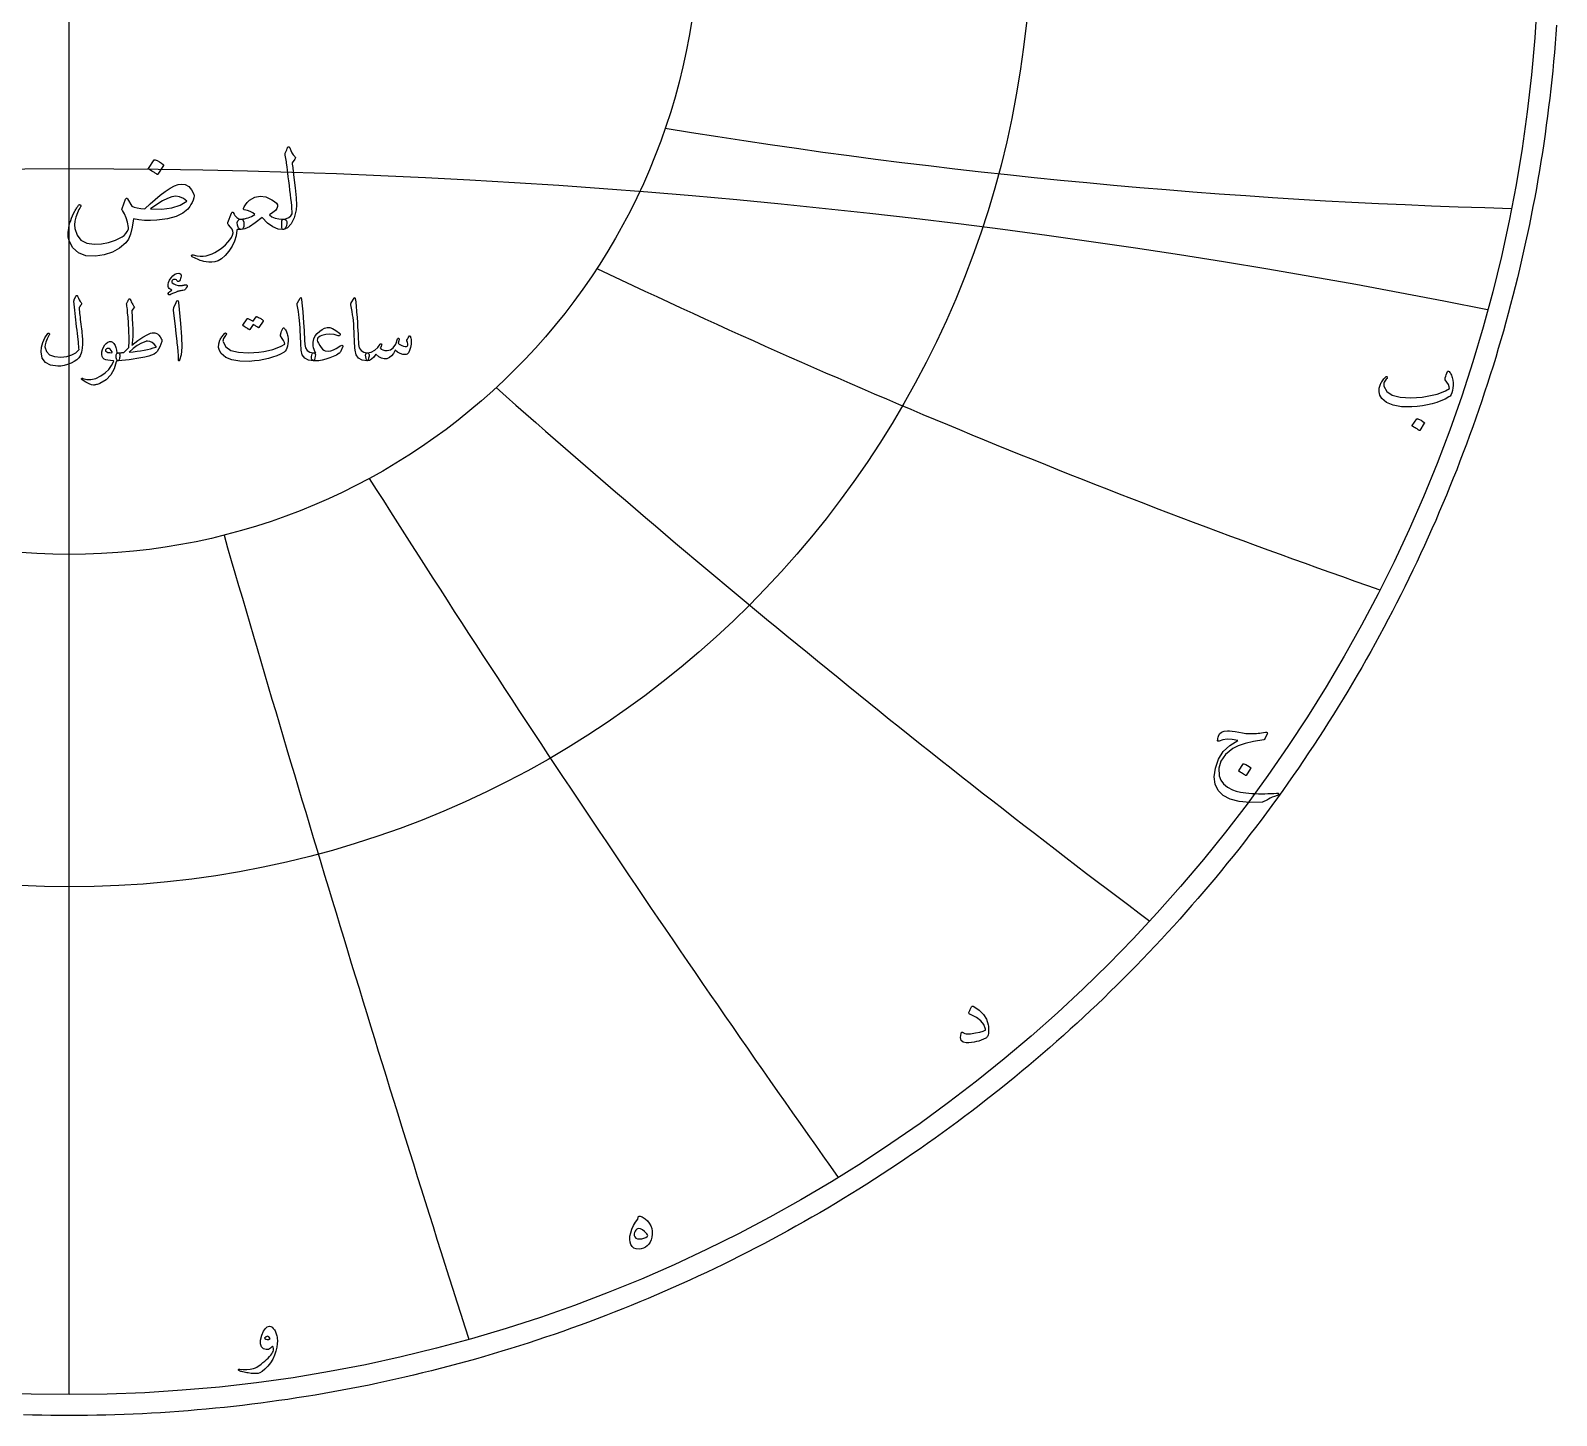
# Model space of a CAD drawing. Header units: millimetres. Extents: x -62 to 62, y -62 to 63.
# Drawn here: x -1.6 to 61.5, y -61.6 to -4.4 of the extents above; entities that cross this region are included whole.
import ezdxf

# ---------------------------------------------------------------- set-up
doc = ezdxf.new("R2010")
doc.units = ezdxf.units.MM
for name, color, linetype in [('CUT_OUTER', 1, 'Continuous'), ('ENGRAVE', 7, 'Continuous'), ('ENGRAVE_FINE', 8, 'Continuous'), ('TEXT', 5, 'Continuous')]:
    doc.layers.add(name, color=color, linetype=linetype)

msp = doc.modelspace()

# ---------------------------------------------------------------- linework, layer by layer
at = {"layer": 'CUT_OUTER'}
msp.add_lwpolyline([(61.4722, -4.1554), (61.4456, -4.5325), (61.4166, -4.9094), (61.3853, -5.2862), (61.3517, -5.6627), (61.3158, -6.0391), (61.2776, -6.4152), (61.2371, -6.7911), (61.1943, -7.1667), (61.1491, -7.542), (61.1017, -7.9171), (61.052, -8.2919), (61, -8.6663), (60.9456, -9.0404), (60.889, -9.4142), (60.8301, -9.7876), (60.7689, -10.1607), (60.7054, -10.5334), (60.6396, -10.9057), (60.5716, -11.2775), (60.5012, -11.649), (60.4286, -12.02), (60.3537, -12.3906), (60.2766, -12.7606), (60.1971, -13.1303), (60.1154, -13.4994), (60.0315, -13.868), (59.9453, -14.2361), (59.8568, -14.6036), (59.7661, -14.9706), (59.6731, -15.3371), (59.5778, -15.7029), (59.4804, -16.0682), (59.3807, -16.4328), (59.2787, -16.7969), (59.1745, -17.1603), (59.0681, -17.5231), (58.9595, -17.8852), (58.8486, -18.2466), (58.7356, -18.6073), (58.6203, -18.9674), (58.5028, -19.3267), (58.3831, -19.6853), (58.2612, -20.0432), (58.1372, -20.4003), (58.0109, -20.7566), (57.8824, -21.1122), (57.7518, -21.4669), (57.619, -21.8209), (57.484, -22.174), (57.3469, -22.5263), (57.2076, -22.8778), (57.0661, -23.2284), (56.9225, -23.5781), (56.7768, -23.9269), (56.6289, -24.2748), (56.4789, -24.6218), (56.3267, -24.9679), (56.1725, -25.3131), (56.0161, -25.6573), (55.8576, -26.0005), (55.697, -26.3427), (55.5344, -26.684), (55.3696, -27.0242), (55.2027, -27.3635), (55.0338, -27.7017), (54.8628, -28.0388), (54.6897, -28.3749), (54.5146, -28.71), (54.3374, -29.0439), (54.1581, -29.3768), (53.9769, -29.7085), (53.7936, -30.0392), (53.6082, -30.3687), (53.4209, -30.6971), (53.2315, -31.0243), (53.0402, -31.3503), (52.8468, -31.6752), (52.6515, -31.9988), (52.4541, -32.3213), (52.2548, -32.6425), (52.0535, -32.9625), (51.8503, -33.2813), (51.6451, -33.5988), (51.438, -33.9151), (51.2289, -34.2301), (51.0179, -34.5438), (50.805, -34.8562), (50.5902, -35.1672), (50.3734, -35.477), (50.1548, -35.7854), (49.9343, -36.0925), (49.7119, -36.3982), (49.4876, -36.7025), (49.2615, -37.0055), (49.0335, -37.307), (48.8037, -37.6072), (48.572, -37.906), (48.3385, -38.2033), (48.1032, -38.4992), (47.866, -38.7936), (47.6271, -39.0866), (47.3864, -39.3781), (47.1439, -39.6681), (46.8996, -39.9566), (46.6535, -40.2436), (46.4057, -40.5291), (46.1562, -40.8131), (45.9049, -41.0955), (45.6519, -41.3764), (45.3971, -41.6558), (45.1407, -41.9335), (44.8825, -42.2097), (44.6227, -42.4843), (44.3612, -42.7573), (44.098, -43.0287), (43.8331, -43.2985), (43.5666, -43.5666), (43.2985, -43.8331), (43.0287, -44.098), (42.7573, -44.3612), (42.4843, -44.6227), (42.2097, -44.8825), (41.9335, -45.1407), (41.6558, -45.3971), (41.3764, -45.6519), (41.0955, -45.9049), (40.8131, -46.1562), (40.5291, -46.4057), (40.2436, -46.6535), (39.9566, -46.8996), (39.6681, -47.1439), (39.3781, -47.3864), (39.0866, -47.6271), (38.7936, -47.866), (38.4992, -48.1032), (38.2033, -48.3385), (37.906, -48.572), (37.6072, -48.8037), (37.307, -49.0335), (37.0055, -49.2615), (36.7025, -49.4876), (36.3982, -49.7119), (36.0925, -49.9343), (35.7854, -50.1548), (35.477, -50.3734), (35.1672, -50.5902), (34.8562, -50.805), (34.5438, -51.0179), (34.2301, -51.2289), (33.9151, -51.438), (33.5988, -51.6451), (33.2813, -51.8503), (32.9625, -52.0535), (32.6425, -52.2548), (32.3213, -52.4541), (31.9988, -52.6515), (31.6752, -52.8468), (31.3503, -53.0402), (31.0243, -53.2315), (30.6971, -53.4209), (30.3687, -53.6082), (30.0392, -53.7936), (29.7085, -53.9769), (29.3768, -54.1581), (29.0439, -54.3374), (28.71, -54.5146), (28.3749, -54.6897), (28.0388, -54.8628), (27.7017, -55.0338), (27.3635, -55.2027), (27.0242, -55.3696), (26.684, -55.5344), (26.3427, -55.697), (26.0005, -55.8576), (25.6573, -56.0161), (25.3131, -56.1725), (24.9679, -56.3267), (24.6218, -56.4789), (24.2748, -56.6289), (23.9269, -56.7768), (23.5781, -56.9225), (23.2284, -57.0661), (22.8778, -57.2076), (22.5263, -57.3469), (22.174, -57.484), (21.8209, -57.619), (21.4669, -57.7518), (21.1122, -57.8824), (20.7566, -58.0109), (20.4003, -58.1372), (20.0432, -58.2612), (19.6853, -58.3831), (19.3267, -58.5028), (18.9674, -58.6203), (18.6073, -58.7356), (18.2466, -58.8486), (17.8852, -58.9595), (17.5231, -59.0681), (17.1603, -59.1745), (16.7969, -59.2787), (16.4328, -59.3807), (16.0682, -59.4804), (15.7029, -59.5778), (15.3371, -59.6731), (14.9706, -59.7661), (14.6036, -59.8568), (14.2361, -59.9453), (13.868, -60.0315), (13.4994, -60.1154), (13.1303, -60.1971), (12.7606, -60.2766), (12.3906, -60.3537), (12.02, -60.4286), (11.649, -60.5012), (11.2775, -60.5716), (10.9057, -60.6396), (10.5334, -60.7054), (10.1607, -60.7689), (9.7876, -60.8301), (9.4142, -60.889), (9.0404, -60.9456), (8.6663, -61), (8.2919, -61.052), (7.9171, -61.1017), (7.542, -61.1491), (7.1667, -61.1943), (6.7911, -61.2371), (6.4152, -61.2776), (6.0391, -61.3158), (5.6627, -61.3517), (5.2862, -61.3853), (4.9094, -61.4166), (4.5325, -61.4456), (4.1554, -61.4722), (3.7781, -61.4966), (3.4007, -61.5186), (3.0232, -61.5383), (2.6455, -61.5557), (2.2678, -61.5708), (1.89, -61.5835), (1.512, -61.5939), (1.1341, -61.6021), (0.7561, -61.6079), (0.378, -61.6113), (0, -61.6125), (-0.378, -61.6113), (-0.7561, -61.6079), (-1.1341, -61.6021), (-1.512, -61.5939), (-1.89, -61.5835)], dxfattribs=at)
at = {"layer": 'ENGRAVE'}
for points in [[(0, -60.75), (0, 60.75)], [(0, -60.75), (0, -26.0306)]]:
    msp.add_lwpolyline(points, dxfattribs=at)
for radius in [60.75, 39.7663, 26.0306]:
    msp.add_circle((0, 0), radius, dxfattribs=at)
for centre, radius, start, end in [((66.6163, 248.6155), 260.4396, 260.723113, 268.457754), ((160.8221, 278.552), 324.0931, 244.600132, 250.787845), ((303.1846, 303.1846), 430.6078, 228.462845, 233.10363), ((556.901, 321.527), 644.2823, 212.3146775, 215.4085341), ((1242.1716, 332.8389), 1286.6053, 196.1591818, 197.7061102)]:
    msp.add_arc(centre, radius, start, end, dxfattribs=at)
at = {"layer": 'ENGRAVE_FINE'}
msp.add_arc((0, -308.408), 298.3086, 78.665673, 101.334327, dxfattribs=at)
at = {"layer": 'TEXT'}
for points in [[(8.9316, -9.4432), (8.9639, -9.365), (8.989, -9.303), (9.007, -9.2572), (9.0178, -9.2276), (9.0262, -9.2087), (9.0369, -9.1953), (9.0501, -9.1872), (9.0657, -9.1845), (9.0833, -9.1875), (9.098, -9.1965), (9.1097, -9.2114), (9.1184, -9.2324), (9.1582, -9.3351), (9.2058, -9.4276), (9.2612, -9.5099), (9.3244, -9.5821), (9.342, -9.6051), (9.3471, -9.6312), (9.3396, -9.6602), (9.3196, -9.6923), (9.2142, -9.8408), (9.2214, -9.9072), (9.2286, -9.9725), (9.2357, -10.0366), (9.2429, -10.0994), (9.2501, -10.1611), (9.2573, -10.2216), (9.2645, -10.2809), (9.2717, -10.3389), (9.3378, -10.8767), (9.3783, -11.297), (9.3929, -11.6), (9.3818, -11.7856), (9.2914, -12.1224), (9.1735, -12.3712), (9.028, -12.532), (8.8549, -12.6048), (8.8501, -12.6048), (8.8453, -12.6048), (8.8405, -12.6048), (8.8357, -12.6048), (8.8073, -12.5778), (8.789, -12.5162), (8.781, -12.4197), (8.7831, -12.2886), (8.7875, -12.2401), (8.801, -12.2048), (8.8235, -12.1826), (8.8549, -12.1736), (8.9765, -12.1494), (9.0777, -12.1054), (9.1585, -12.0416), (9.219, -11.9581), (9.2149, -11.8578), (9.2076, -11.7437), (9.197, -11.6159), (9.183, -11.4743), (9.1661, -11.3195), (9.1465, -11.1521), (9.1242, -10.9722), (9.0992, -10.7797), (9.0762, -10.5904), (9.0549, -10.4204), (9.0354, -10.2695), (9.0178, -10.1378), (9.0025, -10.0252), (8.9902, -9.9318), (8.981, -9.8575), (8.9747, -9.8024), (8.9268, -9.5294), (8.9253, -9.5024), (8.9256, -9.4791), (8.9277, -9.4593), (8.9316, -9.4432)], [(3.5089, -9.7258), (3.5149, -9.7198), (3.5233, -9.7162), (3.5341, -9.715), (3.5472, -9.7162), (3.6403, -9.7539), (3.7281, -9.8), (3.8104, -9.8545), (3.8873, -9.9174), (3.8948, -9.927), (3.8981, -9.9366), (3.8972, -9.9461), (3.8921, -9.9557), (3.667, -10.3198), (3.6586, -10.3285), (3.6478, -10.3306), (3.6347, -10.3261), (3.6191, -10.315), (3.6056, -10.3054), (3.5844, -10.291), (3.5553, -10.2719), (3.5185, -10.2479), (3.4733, -10.2192), (3.4191, -10.1857), (3.3559, -10.1473), (3.2838, -10.1042), (3.2742, -10.097), (3.2694, -10.0899), (3.2694, -10.0827), (3.2742, -10.0755)], [(4.6298, -10.7222), (4.7969, -10.7467), (4.9388, -10.8252), (5.0556, -10.9575), (5.1472, -11.1437), (5.1574, -11.215), (5.1496, -11.2946), (5.1238, -11.3826), (5.0801, -11.479), (5.0298, -11.5719), (4.9843, -11.6491), (4.9436, -11.7108), (4.9077, -11.7569), (4.6981, -11.9293), (4.4143, -12.0635), (4.0562, -12.1593), (3.6239, -12.2168), (3.3637, -12.2293), (3.1149, -12.2239), (2.8775, -12.2006), (2.6514, -12.1593), (2.5982, -12.5105), (2.5293, -12.7928), (2.4449, -13.0063), (2.3449, -13.1509), (2.0826, -13.3739), (1.7844, -13.5401), (1.4503, -13.6494), (1.0802, -13.7018), (0.6907, -13.6835), (0.3796, -13.5712), (0.147, -13.3649), (-0.0072, -13.0646), (-0.0204, -13.0181), (-0.0311, -12.9694), (-0.0395, -12.9187), (-0.0455, -12.8658), (-0.0485, -12.8112), (-0.0479, -12.7551), (-0.0437, -12.6974), (-0.0359, -12.6383), (-0.0192, -12.5337), (0.0024, -12.4305), (0.0287, -12.3289), (0.0599, -12.2287), (0.0955, -12.1304), (0.1353, -12.0341), (0.1793, -11.94), (0.2275, -11.8479), (0.2489, -11.8105), (0.2701, -11.7748), (0.2909, -11.741), (0.3114, -11.709), (0.3313, -11.6787), (0.3503, -11.6503), (0.3684, -11.6237), (0.3856, -11.5988), (0.3979, -11.5847), (0.4108, -11.576), (0.4242, -11.5728), (0.4383, -11.5749), (0.4533, -11.5805), (0.4647, -11.588), (0.4724, -11.5973), (0.4766, -11.6084), (0.4778, -11.621), (0.4766, -11.6347), (0.473, -11.6497), (0.4671, -11.6659), (0.432, -11.7189), (0.3988, -11.7772), (0.3674, -11.841), (0.3377, -11.9102), (0.2754, -12.0871), (0.2371, -12.2539), (0.2228, -12.4105), (0.2323, -12.5569), (0.3218, -12.835), (0.485, -13.0371), (0.7218, -13.1631), (1.0323, -13.2131), (1.3323, -13.1991), (1.6239, -13.1425), (1.9071, -13.0434), (2.182, -12.9018), (2.2649, -12.8428), (2.3365, -12.7712), (2.3967, -12.6871), (2.4455, -12.5904), (2.4511, -12.5769), (2.4538, -12.5605), (2.4535, -12.541), (2.4503, -12.5185), (2.408, -12.3042), (2.3532, -12.1162), (2.2859, -11.9545), (2.2059, -11.8192), (2.1901, -11.7943), (2.1808, -11.7725), (2.1781, -11.7536), (2.182, -11.7377), (2.3305, -11.3449), (2.3517, -11.3153), (2.3724, -11.303), (2.3925, -11.3081), (2.4119, -11.3305), (2.5892, -11.6323), (2.6841, -11.6772), (2.8059, -11.7114), (2.9547, -11.7347), (3.1305, -11.7473), (3.3392, -11.544), (3.5484, -11.3557), (3.7583, -11.1823), (3.9688, -11.024), (4.17, -10.8919), (4.3472, -10.7976), (4.5005, -10.741), (4.6298, -10.7222)], [(4.8646, -11.4311), (4.7176, -11.3192), (4.564, -11.2515), (4.4038, -11.2282), (4.237, -11.2491), (4.0562, -11.3129), (3.849, -11.418), (3.6155, -11.5644), (3.3556, -11.7521), (3.829, -11.7536), (4.2382, -11.7006), (4.5834, -11.5931), (4.8646, -11.4311)], [(8.8549, -12.1736), (8.925, -12.1841), (8.9723, -12.2156), (8.9968, -12.268), (8.9986, -12.3413), (8.9753, -12.4548), (8.9435, -12.5365), (8.9034, -12.5865), (8.8549, -12.6048), (8.6343, -12.5847), (8.413, -12.4958), (8.1912, -12.338), (7.9687, -12.1114), (7.6882, -12.329), (7.4501, -12.4838), (7.2546, -12.5757), (7.1017, -12.6048), (7.0511, -12.5934), (7.0094, -12.5593), (6.9768, -12.5024), (6.9532, -12.4227), (6.9463, -12.3174), (6.9687, -12.2407), (7.0205, -12.1928), (7.1017, -12.1736), (7.1755, -12.1665), (7.2484, -12.1545), (7.3204, -12.1377), (7.3915, -12.1162), (7.4617, -12.0895), (7.531, -12.0575), (7.5994, -12.0201), (7.6669, -11.9772), (7.584, -11.9096), (7.4837, -11.8551), (7.366, -11.8138), (7.231, -11.7856), (7.2187, -11.7805), (7.2106, -11.7701), (7.2067, -11.7542), (7.207, -11.7329), (7.2298, -11.6596), (7.2789, -11.5784), (7.3543, -11.4895), (7.4561, -11.3928), (7.6684, -11.2656), (7.8933, -11.2192), (8.1307, -11.2536), (8.3807, -11.3689), (8.4867, -11.4425), (8.5603, -11.515), (8.6016, -11.5862), (8.6106, -11.6563), (8.5843, -11.7317), (8.5196, -11.8144), (8.4166, -11.9042), (8.2753, -12.0012), (8.3762, -12.0766), (8.5064, -12.1305), (8.666, -12.1629), (8.8549, -12.1736)], [(6.5603, -12.3078), (6.7088, -11.9245), (6.7253, -11.894), (6.7412, -11.879), (6.7565, -11.8796), (6.7711, -11.8958), (6.8112, -11.9629), (6.8502, -12.0204), (6.8879, -12.0683), (6.9244, -12.1066), (6.9645, -12.1359), (7.0082, -12.1569), (7.0555, -12.1695), (7.1064, -12.1736), (7.1567, -12.1868), (7.1927, -12.2263), (7.2142, -12.2922), (7.2214, -12.3844), (7.2142, -12.4772), (7.1927, -12.5449), (7.1567, -12.5874), (7.1064, -12.6048), (7.0678, -12.6066), (7.0286, -12.6072), (6.9888, -12.6066), (6.9484, -12.6048), (6.9415, -12.6066), (6.9352, -12.612), (6.9295, -12.6209), (6.9244, -12.6335), (6.8987, -12.8602), (6.8358, -13.0802), (6.7358, -13.2937), (6.5987, -13.5006), (6.4457, -13.6805), (6.2981, -13.8131), (6.1559, -13.8985), (6.019, -13.9365), (5.8903, -13.9464), (5.7723, -13.9473), (5.6652, -13.9392), (5.5687, -13.9221), (5.5216, -13.9089), (5.4711, -13.8934), (5.4174, -13.8754), (5.3604, -13.855), (5.3003, -13.8317), (5.2376, -13.8047), (5.1722, -13.7742), (5.1041, -13.7401), (5.087, -13.7323), (5.0741, -13.7233), (5.0655, -13.7131), (5.061, -13.7018), (5.058, -13.6865), (5.0586, -13.6742), (5.0628, -13.6649), (5.0706, -13.6586), (5.0807, -13.653), (5.0921, -13.6503), (5.1047, -13.6506), (5.1185, -13.6539), (5.2694, -13.6844), (5.4107, -13.6994), (5.5424, -13.6988), (5.6646, -13.6826), (5.7854, -13.6507), (5.9035, -13.6077), (6.0189, -13.5537), (6.1316, -13.4886), (6.2419, -13.4127), (6.3502, -13.3263), (6.4563, -13.2295), (6.5603, -13.1221), (6.6385, -13.0242), (6.7005, -12.9269), (6.7463, -12.8302), (6.7759, -12.7341), (6.7672, -12.667), (6.7316, -12.5904), (6.669, -12.5042), (6.5795, -12.4084), (6.5639, -12.3877), (6.5556, -12.3641), (6.5544, -12.3374), (6.5603, -12.3078)], [(4.7442, -15.1077), (4.6974, -15.1165), (4.6539, -15.1248), (4.6139, -15.1326), (4.5772, -15.14), (4.544, -15.1472), (4.5147, -15.1544), (4.4892, -15.1616), (4.4676, -15.1688), (4.4456, -15.177), (4.4191, -15.1872), (4.3881, -15.1994), (4.3526, -15.2137), (4.3126, -15.2302), (4.2682, -15.2492), (4.2192, -15.2706), (4.1658, -15.2945), (4.144, -15.3017), (4.1254, -15.3017), (4.1099, -15.2945), (4.0975, -15.2802), (4.0901, -15.2449), (4.111, -15.2038), (4.1602, -15.1569), (4.2376, -15.1041), (4.1784, -15.0704), (4.1334, -15.0341), (4.1029, -14.995), (4.0867, -14.9532), (4.0836, -14.8744), (4.1029, -14.7889), (4.1447, -14.6966), (4.2089, -14.5975), (4.2855, -14.5088), (4.3643, -14.4475), (4.4453, -14.4136), (4.5287, -14.4071), (4.5751, -14.4188), (4.6068, -14.4431), (4.6236, -14.4799), (4.6257, -14.5293), (4.6176, -14.5827), (4.6041, -14.6317), (4.5852, -14.6761), (4.561, -14.7161), (4.5367, -14.7442), (4.5143, -14.7565), (4.4936, -14.7532), (4.4748, -14.7341), (4.4532, -14.7056), (4.4281, -14.6847), (4.3993, -14.6714), (4.367, -14.6658), (4.3331, -14.6658), (4.3032, -14.673), (4.2774, -14.6874), (4.2556, -14.7089), (4.2397, -14.735), (4.2349, -14.7592), (4.2415, -14.7817), (4.2592, -14.8023), (4.3257, -14.8515), (4.4065, -14.8877), (4.5017, -14.9108), (4.6113, -14.9209), (4.6208, -14.9206), (4.6315, -14.9195), (4.6433, -14.9179), (4.6562, -14.9155), (4.6702, -14.9127), (4.6854, -14.9097), (4.7017, -14.9064), (4.7191, -14.9029), (4.7379, -14.8994), (4.755, -14.8962), (4.7703, -14.8932), (4.7837, -14.8904), (4.7956, -14.888), (4.8062, -14.8863), (4.8154, -14.8853), (4.8233, -14.885), (4.8381, -14.8865), (4.8502, -14.8913), (4.8596, -14.8991), (4.8664, -14.9101), (4.8706, -14.9207), (4.8727, -14.9308), (4.8724, -14.9404), (4.87, -14.9496), (4.8352, -15.0148), (4.8026, -15.0628), (4.7723, -15.0938), (4.7442, -15.1077)], [(0.2748, -15.352), (0.2811, -15.341), (0.2892, -15.3332), (0.2991, -15.3284), (0.3108, -15.3269), (0.3224, -15.3289), (0.3323, -15.335), (0.3404, -15.3451), (0.3467, -15.3592), (0.3802, -15.4416), (0.4159, -15.5128), (0.4538, -15.5728), (0.494, -15.6215), (0.5059, -15.639), (0.5093, -15.6592), (0.5041, -15.6821), (0.4904, -15.7077), (0.4817, -15.7201), (0.4733, -15.732), (0.4655, -15.7434), (0.4581, -15.7544), (0.4511, -15.7647), (0.4446, -15.7742), (0.4385, -15.7827), (0.4329, -15.7903), (0.4235, -15.8043), (0.4168, -15.8209), (0.4127, -15.8402), (0.4114, -15.8622), (0.4156, -15.9243), (0.4212, -15.992), (0.4282, -16.0653), (0.4365, -16.1442), (0.4459, -16.2288), (0.4563, -16.3189), (0.4675, -16.4147), (0.4796, -16.5161), (0.4932, -16.6172), (0.5052, -16.7123), (0.5157, -16.8014), (0.5245, -16.8843), (0.5321, -16.9615), (0.5385, -17.033), (0.5437, -17.0989), (0.5479, -17.1592), (0.5526, -17.3377), (0.538, -17.5068), (0.5041, -17.6664), (0.4509, -17.8166), (0.399, -17.9049), (0.3189, -17.9864), (0.2104, -18.0612), (0.0737, -18.1292), (-0.0745, -18.1856), (-0.2138, -18.2253), (-0.344, -18.2484), (-0.4653, -18.255), (-0.7688, -18.2132), (-0.9862, -18.0987), (-1.1173, -17.9114), (-1.1623, -17.6514), (-1.1465, -17.4576), (-1.0958, -17.2679), (-1.01, -17.0822), (-0.8892, -16.9005), (-0.88, -16.8899), (-0.8703, -16.8834), (-0.8602, -16.881), (-0.8497, -16.8825), (-0.8385, -16.8868), (-0.8299, -16.8924), (-0.8241, -16.8994), (-0.8209, -16.9077), (-0.8187, -16.92), (-0.8191, -16.9319), (-0.8223, -16.9434), (-0.8281, -16.9544), (-0.9105, -17.1149), (-0.9673, -17.2517), (-0.9986, -17.3646), (-1.0042, -17.4538), (-0.9442, -17.6458), (-0.8147, -17.7798), (-0.6155, -17.8559), (-0.3467, -17.8741), (-0.1044, -17.8479), (0.1015, -17.787), (0.271, -17.6916), (0.4042, -17.5616), (0.4014, -17.4988), (0.3965, -17.4255), (0.3897, -17.3416), (0.3808, -17.2472), (0.3697, -17.142), (0.3561, -17.0258), (0.3401, -16.8986), (0.3216, -16.7604), (0.304, -16.6178), (0.2874, -16.4774), (0.2717, -16.3394), (0.2569, -16.2035), (0.2432, -16.0699), (0.2308, -15.9385), (0.2198, -15.8094), (0.2102, -15.6826), (0.1958, -15.5604), (0.1965, -15.5465), (0.1985, -15.5335), (0.2019, -15.5213), (0.2066, -15.5101)], [(2.4664, -15.4814), (2.475, -15.4722), (2.4826, -15.4661), (2.4893, -15.4632), (2.4952, -15.4634), (2.5021, -15.4665), (2.5086, -15.4724), (2.5147, -15.4809), (2.5203, -15.4921), (2.5431, -15.5406), (2.5648, -15.5855), (2.5853, -15.6269), (2.6047, -15.6646), (2.6233, -15.6983), (2.6411, -15.7275), (2.6583, -15.7522), (2.6748, -15.7724), (2.6869, -15.789), (2.691, -15.8065), (2.6869, -15.8249), (2.6748, -15.8442), (2.6029, -15.934), (2.5937, -15.9495), (2.5877, -15.9673), (2.5848, -15.9873), (2.585, -16.0095), (2.5967, -16.179), (2.6065, -16.3283), (2.6146, -16.4575), (2.6209, -16.5664), (2.6256, -16.6553), (2.629, -16.7244), (2.631, -16.7738), (2.6317, -16.8035), (2.6309, -16.8911), (2.6285, -16.9741), (2.6246, -17.0527), (2.6191, -17.1268), (2.6123, -17.1964), (2.6043, -17.2616), (2.5952, -17.3222), (2.585, -17.3783), (2.8291, -17.1915), (3.0404, -17.0478), (3.2189, -16.9472), (3.3646, -16.8897), (3.4295, -16.8744), (3.4877, -16.8682), (3.5391, -16.8709), (3.5838, -16.8825), (3.6469, -16.9153), (3.7068, -16.967), (3.7636, -17.0375), (3.8173, -17.1268), (3.8256, -17.1482), (3.829, -17.1726), (3.8274, -17.2003), (3.8209, -17.231), (3.7852, -17.3415), (3.7427, -17.4466), (3.6936, -17.5463), (3.6377, -17.6406), (3.5833, -17.7012), (3.5065, -17.7538), (3.4073, -17.7982), (3.2856, -17.8346), (3.1227, -17.8706), (2.9609, -17.9033), (2.8002, -17.9326), (2.6407, -17.9586), (2.4825, -17.9809), (2.3259, -17.9994), (2.1708, -18.0141), (2.0173, -18.025), (2, -18.0201), (1.9841, -18.0053), (1.9695, -17.9806), (1.9562, -17.946), (1.9446, -17.9035), (1.9383, -17.8624), (1.9374, -17.8227), (1.9419, -17.7843), (1.952, -17.7509), (1.9679, -17.7259), (1.9897, -17.7095), (2.0173, -17.7017), (2.054, -17.6997), (2.0887, -17.6972), (2.1214, -17.6943), (2.1521, -17.6909), (2.1807, -17.6875), (2.2073, -17.6846), (2.2319, -17.6821), (2.2544, -17.6801), (2.4556, -17.4861), (2.4574, -17.4777), (2.4592, -17.4668), (2.461, -17.4534), (2.4628, -17.4376), (2.4646, -17.4193), (2.4664, -17.3985), (2.4682, -17.3753), (2.47, -17.3496), (2.4716, -17.3216), (2.4727, -17.2917), (2.4734, -17.2597), (2.4736, -17.2256), (2.4736, -17.1898), (2.4736, -17.1524), (2.4736, -17.1135), (2.4736, -17.0729), (2.4732, -17.0271), (2.4718, -16.9723), (2.4696, -16.9086), (2.4664, -16.8358), (2.4624, -16.7545), (2.4574, -16.6652), (2.4516, -16.5677), (2.4449, -16.4622), (2.4294, -16.228), (2.4152, -16.0427), (2.4024, -15.9064), (2.391, -15.8191), (2.3818, -15.7629), (2.3757, -15.7203), (2.3728, -15.6911), (2.373, -15.6754), (2.3839, -15.6457), (2.395, -15.6179), (2.4064, -15.5918), (2.4179, -15.5676), (2.4297, -15.5447), (2.4417, -15.5227), (2.454, -15.5016), (2.4664, -15.4814)], [(4.4173, -15.6179), (4.4516, -15.5514), (4.4793, -15.5281), (4.5001, -15.5478), (4.5143, -15.6107), (4.5969, -16.4909), (4.6461, -17.0312), (4.6571, -17.4628), (4.6299, -17.7857), (4.5646, -17.9999), (4.5527, -18.0174), (4.5421, -18.0268), (4.5329, -18.0282), (4.5251, -18.0214), (4.5188, -18.0109), (4.5143, -17.9972), (4.5116, -17.9803), (4.5107, -17.9604), (4.5107, -17.8047), (4.5035, -17.6397), (4.4891, -17.4652), (4.4676, -17.2813), (4.4629, -17.2333), (4.4487, -17.1035), (4.4251, -16.892), (4.3921, -16.5987), (4.3131, -15.9484), (4.3113, -15.9138), (4.3131, -15.882), (4.3185, -15.8528), (4.3275, -15.8263)], [(9.5477, -15.4382), (9.5547, -15.4275), (9.5612, -15.4203), (9.5672, -15.4167), (9.5729, -15.4167), (9.5814, -15.4214), (9.589, -15.4356), (9.5958, -15.4591), (9.6016, -15.4921), (9.6312, -15.7605), (9.6555, -16.0086), (9.6744, -16.2365), (9.6878, -16.4442), (9.6965, -16.6218), (9.7044, -16.781), (9.7117, -16.9218), (9.7184, -17.0442), (9.7241, -17.1482), (9.7287, -17.2337), (9.7322, -17.3009), (9.7345, -17.3496), (9.7664, -17.4955), (9.8369, -17.6029), (9.9461, -17.6716), (10.0938, -17.7017), (10.1349, -17.7125), (10.1612, -17.7376), (10.1726, -17.7771), (10.1693, -17.831), (10.1524, -17.9159), (10.1342, -17.9765), (10.1147, -18.0129), (10.0938, -18.025), (9.8859, -17.9976), (9.7327, -17.9154), (9.6344, -17.7785), (9.5908, -17.5867), (9.584, -17.495), (9.5778, -17.403), (9.5723, -17.3109), (9.5675, -17.2185), (9.5631, -17.1258), (9.5589, -17.033), (9.555, -16.9399), (9.5513, -16.8466), (9.5446, -16.6686), (9.5351, -16.5084), (9.523, -16.366), (9.5082, -16.2412), (9.4907, -16.1214), (9.4705, -15.9938), (9.4476, -15.8583), (9.422, -15.7149), (9.4186, -15.6891), (9.4193, -15.6655), (9.424, -15.6442), (9.4327, -15.6251)], [(11.7716, -15.4382), (11.7786, -15.4275), (11.7851, -15.4203), (11.7912, -15.4167), (11.7968, -15.4167), (11.8053, -15.4214), (11.8129, -15.4356), (11.8197, -15.4591), (11.8255, -15.4921), (11.8552, -15.7605), (11.8794, -16.0086), (11.8983, -16.2365), (11.9117, -16.4442), (11.9204, -16.6218), (11.9284, -16.781), (11.9357, -16.9218), (11.9423, -17.0442), (11.948, -17.1482), (11.9526, -17.2337), (11.9561, -17.3009), (11.9584, -17.3496), (11.9903, -17.4955), (12.0608, -17.6029), (12.17, -17.6716), (12.3177, -17.7017), (12.3588, -17.7125), (12.3851, -17.7376), (12.3965, -17.7771), (12.3932, -17.831), (12.3763, -17.9159), (12.3581, -17.9765), (12.3386, -18.0129), (12.3177, -18.025), (12.1098, -17.9976), (11.9566, -17.9154), (11.8583, -17.7785), (11.8147, -17.5867), (11.8079, -17.495), (11.8017, -17.403), (11.7962, -17.3109), (11.7914, -17.2185), (11.787, -17.1258), (11.7828, -17.033), (11.7789, -16.9399), (11.7752, -16.8466), (11.7685, -16.6686), (11.759, -16.5084), (11.7469, -16.366), (11.7321, -16.2412), (11.7146, -16.1214), (11.6944, -15.9938), (11.6715, -15.8583), (11.6459, -15.7149), (11.6425, -15.6891), (11.6432, -15.6655), (11.6479, -15.6442), (11.6567, -15.6251)], [(7.7226, -16.2107), (7.7271, -16.2062), (7.7334, -16.2035), (7.7415, -16.2026), (7.7513, -16.2035), (7.7867, -16.2167), (7.821, -16.2313), (7.8541, -16.2473), (7.8861, -16.2646), (7.9172, -16.2834), (7.9476, -16.3041), (7.9773, -16.3266), (8.0064, -16.3508), (8.012, -16.3582), (8.0145, -16.3661), (8.0138, -16.3744), (8.01, -16.3831), (7.8376, -16.6562), (7.8329, -16.6598), (7.8259, -16.6598), (7.8167, -16.6562), (7.8052, -16.649), (7.7974, -16.6424), (7.7846, -16.6333), (7.7668, -16.6217), (7.7442, -16.6077), (7.7163, -16.591), (7.6831, -16.5713), (7.6445, -16.5487), (7.6004, -16.5233), (7.4639, -16.7352), (7.4576, -16.7417), (7.4496, -16.7433), (7.4397, -16.7399), (7.428, -16.7316), (7.4179, -16.7244), (7.4019, -16.7137), (7.3802, -16.6993), (7.3525, -16.6813), (7.3186, -16.6598), (7.278, -16.6346), (7.2306, -16.6059), (7.1765, -16.5736), (7.1709, -16.5682), (7.1684, -16.5628), (7.1691, -16.5574), (7.1729, -16.552), (7.349, -16.2897), (7.3534, -16.2852), (7.3597, -16.2825), (7.3678, -16.2816), (7.3777, -16.2825), (7.4078, -16.2923), (7.437, -16.3036), (7.4653, -16.3166), (7.4927, -16.331), (7.5192, -16.3469), (7.5448, -16.3638), (7.5695, -16.3819), (7.5933, -16.4011)], [(8.8938, -16.6885), (8.918, -16.7188), (8.9401, -16.7523), (8.9602, -16.7889), (8.9783, -16.8286), (8.9943, -16.8713), (9.0084, -16.9167), (9.0204, -16.9647), (9.0304, -17.0155), (9.0434, -17.1174), (9.0465, -17.2185), (9.0398, -17.3186), (9.0232, -17.4178), (8.998, -17.5063), (8.9657, -17.5777), (8.9262, -17.6321), (8.8795, -17.6693), (8.7313, -17.7477), (8.5741, -17.8175), (8.4079, -17.8788), (8.2328, -17.9316), (8.0486, -17.9754), (7.8555, -18.0098), (7.6534, -18.0347), (7.4424, -18.0502), (7.0467, -18.0461), (6.722, -17.9909), (6.4683, -17.8845), (6.2855, -17.7268), (6.2105, -17.6035), (6.1759, -17.4708), (6.1818, -17.3287), (6.228, -17.1771), (6.2436, -17.1445), (6.2617, -17.1111), (6.2822, -17.0771), (6.3053, -17.0424), (6.3307, -17.007), (6.3587, -16.971), (6.3891, -16.9343), (6.422, -16.8969), (6.433, -16.8863), (6.4445, -16.8798), (6.4564, -16.8774), (6.4687, -16.8789), (6.477, -16.8821), (6.484, -16.8879), (6.4896, -16.8965), (6.4939, -16.9077), (6.4959, -16.9182), (6.4948, -16.9283), (6.4905, -16.938), (6.4831, -16.9472), (6.4523, -16.9838), (6.4247, -17.0217), (6.4002, -17.061), (6.3789, -17.1017), (6.3643, -17.1405), (6.3565, -17.178), (6.3553, -17.2142), (6.3609, -17.249), (6.4732, -17.4522), (6.6843, -17.5948), (6.9942, -17.6767), (7.4028, -17.6981), (7.6275, -17.6894), (7.8416, -17.6707), (8.0452, -17.6418), (8.2382, -17.6029), (8.4208, -17.5538), (8.5934, -17.4946), (8.7558, -17.4254), (8.9082, -17.346), (8.8934, -17.2719), (8.8597, -17.1897), (8.8072, -17.0994), (8.7358, -17.0011), (8.7335, -16.9917), (8.734, -16.9741), (8.7371, -16.9485), (8.7429, -16.9149), (8.7445, -16.9115), (8.7456, -16.9086), (8.7463, -16.9061), (8.7465, -16.9041), (8.7582, -16.8583), (8.7753, -16.8071), (8.7977, -16.7505), (8.8256, -16.6885), (8.8379, -16.6697), (8.8534, -16.6634), (8.8721, -16.6697), (8.8938, -16.6885)], [(11.3046, -17.4394), (11.2076, -17.655), (11.1952, -17.6763), (11.1833, -17.6936), (11.1719, -17.7068), (11.1609, -17.716), (11.1049, -17.7543), (11.045, -17.7901), (10.981, -17.8235), (10.913, -17.8544), (10.8411, -17.8832), (10.7657, -17.9105), (10.6866, -17.9362), (10.604, -17.9604), (10.4495, -17.9981), (10.313, -18.0214), (10.1944, -18.0304), (10.0938, -18.025), (10.0554, -18.0075), (10.03, -17.9729), (10.0177, -17.9213), (10.0184, -17.8526), (10.0276, -17.7906), (10.0408, -17.7448), (10.0581, -17.7151), (10.0794, -17.7017), (10.083, -17.7017), (10.0866, -17.7017), (10.0902, -17.7017), (10.0938, -17.7017), (10.1205, -17.7044), (10.1468, -17.7053), (10.1726, -17.7044), (10.198, -17.7017), (10.1544, -17.6372), (10.1208, -17.566), (10.097, -17.4881), (10.083, -17.4035), (10.081, -17.2519), (10.1073, -17.117), (10.1618, -16.9986), (10.2447, -16.8969), (10.3514, -16.8019), (10.4558, -16.7289), (10.5579, -16.678), (10.6579, -16.649), (10.7657, -16.6492), (10.8878, -16.6894), (11.0243, -16.7696), (11.1752, -16.8897), (11.1923, -16.9084), (11.2004, -16.9283), (11.1995, -16.9497), (11.1896, -16.9723), (11.1754, -16.9899), (11.1582, -16.9993), (11.1377, -17.0006), (11.1141, -16.9939), (10.9451, -16.945), (10.7755, -16.9274), (10.6055, -16.9414), (10.4351, -16.9867), (10.3675, -17.0152), (10.3157, -17.0469), (10.2795, -17.0817), (10.2591, -17.1197), (10.2541, -17.1677), (10.2681, -17.2292), (10.3008, -17.3042), (10.3525, -17.3927), (10.4154, -17.4821), (10.4746, -17.549), (10.5303, -17.5934), (10.5824, -17.6154), (10.6958, -17.6267), (10.8097, -17.6137), (10.924, -17.5764), (11.0387, -17.5149), (11.1429, -17.443), (11.1968, -17.4089), (11.2399, -17.3891), (11.2722, -17.3837), (11.2938, -17.3927), (11.3025, -17.4037), (11.3073, -17.4152), (11.3079, -17.4271), (11.3046, -17.4394)], [(14.0602, -17.0011), (14.0681, -16.9957), (14.0773, -16.9975), (14.0878, -17.0065), (14.0997, -17.0226), (14.1125, -17.05), (14.1222, -17.0891), (14.1287, -17.1399), (14.1321, -17.2023), (14.1332, -17.2732), (14.1294, -17.3424), (14.1206, -17.4098), (14.1069, -17.4753), (14.0669, -17.6029), (14.0225, -17.6945), (13.9735, -17.7502), (13.9201, -17.7699), (13.7937, -17.7625), (13.6767, -17.7295), (13.5691, -17.6709), (13.471, -17.5867), (13.4036, -17.7194), (13.3237, -17.8229), (13.2312, -17.8973), (13.1261, -17.9424), (13.0158, -17.9523), (12.9042, -17.9244), (12.7913, -17.8589), (12.677, -17.7556), (12.5845, -17.8735), (12.4938, -17.9577), (12.4048, -18.0082), (12.3177, -18.025), (12.3002, -18.0151), (12.2836, -17.9855), (12.2679, -17.9361), (12.253, -17.8669), (12.2477, -17.7987), (12.2566, -17.7484), (12.28, -17.716), (12.3177, -17.7017), (12.4834, -17.6642), (12.6285, -17.5912), (12.7529, -17.4827), (12.8566, -17.3388), (12.8622, -17.3309), (12.8683, -17.3253), (12.8748, -17.322), (12.8818, -17.3208), (12.8903, -17.3217), (12.8979, -17.3244), (12.9047, -17.3289), (12.9105, -17.3352), (12.9139, -17.3545), (12.906, -17.3873), (12.8869, -17.4336), (12.8566, -17.4933), (12.8964, -17.5393), (12.9581, -17.5732), (13.0419, -17.595), (13.1476, -17.6047), (13.2794, -17.5771), (13.3946, -17.487), (13.4932, -17.3345), (13.5752, -17.1197), (13.5792, -17.1086), (13.5842, -17.1008), (13.59, -17.0961), (13.5967, -17.0945), (13.6068, -17.0954), (13.6156, -17.0981), (13.623, -17.1026), (13.6291, -17.1089), (13.6336, -17.1179), (13.6363, -17.1268), (13.6372, -17.1358), (13.6363, -17.1448), (13.6003, -17.2957), (13.6423, -17.333), (13.6928, -17.3658), (13.7519, -17.394), (13.8195, -17.4178), (13.8853, -17.4333), (13.9353, -17.4367), (13.9697, -17.428), (13.9883, -17.4071), (13.9944, -17.3752), (13.991, -17.3298), (13.9782, -17.271), (13.956, -17.1987), (13.9598, -17.1783), (13.9785, -17.1385), (14.0119, -17.0795), (14.0602, -17.0011)], [(1.9455, -18.0645), (1.8613, -18.3603), (1.72, -18.6079), (1.5218, -18.8076), (1.2664, -18.9591), (1.2307, -18.9745), (1.1955, -18.9883), (1.1607, -19.0006), (1.1263, -19.0112), (1.0926, -19.0201), (1.0599, -19.0269), (1.028, -19.0318), (0.997, -19.0346), (0.9197, -19.0236), (0.8173, -18.9834), (0.6898, -18.914), (0.5371, -18.8154), (0.5207, -18.8013), (0.5111, -18.7876), (0.5081, -18.7743), (0.512, -18.7615), (0.5205, -18.7517), (0.5317, -18.7472), (0.5456, -18.7481), (0.5623, -18.7543), (0.721, -18.8058), (0.8991, -18.8055), (1.0965, -18.7537), (1.3131, -18.6502), (1.4901, -18.53), (1.6365, -18.3888), (1.7524, -18.2264), (1.8377, -18.043), (1.837, -18.0365), (1.835, -18.0313), (1.8316, -18.0275), (1.8269, -18.025), (1.7032, -18.0178), (1.5979, -18.0035), (1.511, -17.9819), (1.4425, -17.9532), (1.3895, -17.9087), (1.3563, -17.8472), (1.3428, -17.7686), (1.3491, -17.6729), (1.3511, -17.6602), (1.3536, -17.6473), (1.3565, -17.6342), (1.3599, -17.6208), (1.3637, -17.607), (1.3679, -17.5925), (1.3727, -17.5774), (1.3778, -17.5616), (1.42, -17.4589), (1.4712, -17.3738), (1.5314, -17.3062), (1.6006, -17.2562), (1.6713, -17.2288), (1.7362, -17.2292), (1.7952, -17.2575), (1.8485, -17.3137), (1.8949, -17.3918), (1.9302, -17.4825), (1.9542, -17.5858), (1.967, -17.7017), (1.9741, -17.7016), (1.9809, -17.7012), (1.9876, -17.7007), (1.994, -17.6999), (2.0004, -17.6991), (2.007, -17.6985), (2.0138, -17.6982), (2.0209, -17.6981), (2.0452, -17.7032), (2.064, -17.7187), (2.0775, -17.7446), (2.0856, -17.7807), (2.089, -17.8205), (2.0883, -17.8607), (2.0836, -17.9013), (2.0748, -17.9424), (2.0634, -17.9785), (2.0506, -18.0044), (2.0364, -18.0199), (2.0209, -18.025), (1.9527, -18.025), (1.9522, -18.0315), (1.9509, -18.0403), (1.9486, -18.0513), (1.9455, -18.0645)], [(1.773, -17.6622), (1.7353, -17.5964), (1.694, -17.5499), (1.6491, -17.5227), (1.6006, -17.5149), (1.5716, -17.5225), (1.5458, -17.5346), (1.5231, -17.5512), (1.5036, -17.5723), (1.4973, -17.5836), (1.4964, -17.5957), (1.5009, -17.6087), (1.5107, -17.6226), (1.5478, -17.6552), (1.6015, -17.6774), (1.6717, -17.6893), (1.7586, -17.6909), (1.7676, -17.6891), (1.773, -17.6837), (1.7748, -17.6747), (1.773, -17.6622)], [(3.2389, -17.2131), (3.2207, -17.2137), (3.202, -17.2158), (3.1829, -17.2191), (3.1634, -17.2238), (2.9869, -17.2932), (2.8131, -17.39), (2.642, -17.5142), (2.4736, -17.6657), (2.6418, -17.65), (2.8014, -17.6316), (2.9526, -17.6105), (3.0951, -17.5867), (3.2292, -17.56), (3.3547, -17.5301), (3.4717, -17.4971), (3.5802, -17.461), (3.5903, -17.4567), (3.5954, -17.4511), (3.5957, -17.4441), (3.5909, -17.4358), (3.5137, -17.3411), (3.4293, -17.2723), (3.3377, -17.2297), (3.2389, -17.2131)], [(57.0387, -18.4759), (57.0644, -18.5082), (57.088, -18.5439), (57.1094, -18.5829), (57.1287, -18.6253), (57.1458, -18.6708), (57.1608, -18.7192), (57.1736, -18.7705), (57.1843, -18.8246), (57.1982, -18.9334), (57.2015, -19.0411), (57.1943, -19.148), (57.1766, -19.2538), (57.1498, -19.3482), (57.1153, -19.4244), (57.0731, -19.4823), (57.0233, -19.5221), (56.8652, -19.6057), (56.6976, -19.6802), (56.5203, -19.7456), (56.3335, -19.8018), (56.1371, -19.8485), (55.9311, -19.8852), (55.7156, -19.9118), (55.4904, -19.9283), (55.0684, -19.924), (54.7221, -19.8651), (54.4514, -19.7515), (54.2564, -19.5834), (54.1764, -19.4519), (54.1395, -19.3104), (54.1458, -19.1587), (54.1951, -18.9971), (54.2118, -18.9622), (54.231, -18.9267), (54.253, -18.8904), (54.2775, -18.8534), (54.3047, -18.8156), (54.3345, -18.7772), (54.367, -18.738), (54.4021, -18.6982), (54.4138, -18.6869), (54.426, -18.6799), (54.4387, -18.6773), (54.4519, -18.679), (54.4607, -18.6823), (54.4682, -18.6886), (54.4742, -18.6977), (54.4787, -18.7096), (54.4809, -18.7209), (54.4797, -18.7317), (54.4751, -18.742), (54.4672, -18.7518), (54.4344, -18.7908), (54.4049, -18.8313), (54.3788, -18.8732), (54.3561, -18.9166), (54.3405, -18.958), (54.3321, -18.998), (54.3309, -19.0366), (54.3369, -19.0737), (54.4567, -19.2905), (54.6818, -19.4426), (55.0123, -19.53), (55.4483, -19.5527), (55.6879, -19.5435), (55.9163, -19.5235), (56.1334, -19.4927), (56.3393, -19.4512), (56.5341, -19.3989), (56.7182, -19.3357), (56.8915, -19.2619), (57.054, -19.1772), (57.0382, -19.0981), (57.0022, -19.0105), (56.9462, -18.9142), (56.87, -18.8093), (56.8676, -18.7992), (56.8681, -18.7805), (56.8715, -18.7532), (56.8777, -18.7173), (56.8794, -18.7137), (56.8806, -18.7106), (56.8813, -18.708), (56.8815, -18.7058), (56.894, -18.657), (56.9122, -18.6023), (56.9361, -18.542), (56.9658, -18.4759), (56.979, -18.4558), (56.9955, -18.4491), (57.0154, -18.4558), (57.0387, -18.4759)], [(55.7012, -20.4265), (55.706, -20.4217), (55.7127, -20.4188), (55.7213, -20.4179), (55.7319, -20.4188), (55.8063, -20.449), (55.8765, -20.4859), (55.9424, -20.5295), (56.0039, -20.5798), (56.0099, -20.5875), (56.0126, -20.5951), (56.0118, -20.6028), (56.0078, -20.6104), (55.8277, -20.9017), (55.821, -20.9086), (55.8123, -20.9103), (55.8018, -20.9067), (55.7893, -20.8979), (55.7786, -20.8902), (55.7616, -20.8787), (55.7383, -20.8634), (55.7089, -20.8442), (55.6727, -20.8212), (55.6293, -20.7944), (55.5788, -20.7637), (55.5211, -20.7292), (55.5134, -20.7235), (55.5096, -20.7178), (55.5096, -20.712), (55.5134, -20.7063)], [(49.5136, -33.445), (49.4217, -33.6519), (49.4133, -33.6656), (49.4035, -33.6758), (49.3922, -33.6828), (49.3795, -33.6864), (48.9544, -33.7535), (48.5987, -33.8358), (48.3125, -33.9336), (48.0957, -34.0466), (47.7917, -34.2945), (47.5965, -34.5668), (47.5101, -34.8636), (47.5324, -35.1848), (47.5999, -35.3587), (47.7144, -35.5125), (47.8758, -35.6461), (48.0842, -35.7596), (48.2305, -35.8104), (48.4128, -35.8516), (48.631, -35.8832), (48.8851, -35.9053), (49.0202, -35.9117), (49.1534, -35.9158), (49.2847, -35.9175), (49.414, -35.9168), (49.5409, -35.9139), (49.665, -35.9091), (49.7862, -35.9024), (49.9045, -35.8938), (49.9323, -35.8919), (49.9543, -35.8938), (49.9706, -35.8995), (49.9812, -35.9091), (49.9869, -35.9208), (49.9888, -35.933), (49.9869, -35.9457), (49.9812, -35.9589), (49.977, -35.966), (49.9721, -35.9719), (49.9664, -35.9765), (49.9601, -35.98), (49.9533, -35.983), (49.9462, -35.9862), (49.9389, -35.9897), (49.9313, -35.9934), (49.8209, -36.0286), (49.7234, -36.0653), (49.6389, -36.1033), (49.5673, -36.1429), (49.5214, -36.1714), (49.4796, -36.1956), (49.4419, -36.2154), (49.4082, -36.231), (49.3791, -36.243), (49.3551, -36.2521), (49.336, -36.2583), (49.322, -36.2617), (48.798, -36.2811), (48.3525, -36.2435), (47.9855, -36.1489), (47.6971, -35.9972), (47.4888, -35.7893), (47.3656, -35.5297), (47.3278, -35.2183), (47.3752, -34.8552), (47.5007, -34.4895), (47.6971, -34.1779), (47.9644, -33.9204), (48.3026, -33.717), (48.0631, -33.6713), (47.8543, -33.6605), (47.6761, -33.6847), (47.5285, -33.7439), (47.5156, -33.7487), (47.5036, -33.7515), (47.4926, -33.7525), (47.4825, -33.7515), (47.4741, -33.7484), (47.4682, -33.7429), (47.4646, -33.735), (47.4634, -33.7247), (47.4686, -33.677), (47.4768, -33.6299), (47.4878, -33.5832), (47.5017, -33.5369), (47.5506, -33.4471), (47.6282, -33.3808), (47.7345, -33.3379), (47.8696, -33.3185), (47.9551, -33.3192), (48.0622, -33.329), (48.1908, -33.348), (48.341, -33.376), (48.4959, -33.404), (48.6389, -33.4229), (48.7699, -33.4327), (48.889, -33.4335), (48.9462, -33.4309), (49.0068, -33.4272), (49.0708, -33.4223), (49.1381, -33.4162), (49.2087, -33.4087), (49.2827, -33.3994), (49.3601, -33.3886), (49.4408, -33.376), (49.487, -33.3745), (49.5146, -33.3856), (49.5234, -33.409), (49.5136, -33.445)], [(48.5249, -34.6866), (48.5297, -34.6818), (48.5364, -34.6789), (48.545, -34.678), (48.5556, -34.6789), (48.6301, -34.7091), (48.7002, -34.746), (48.7661, -34.7896), (48.8277, -34.8399), (48.8336, -34.8476), (48.8363, -34.8552), (48.8356, -34.8629), (48.8315, -34.8706), (48.6514, -35.1618), (48.6447, -35.1688), (48.636, -35.1704), (48.6255, -35.1668), (48.613, -35.158), (48.6023, -35.1503), (48.5853, -35.1388), (48.562, -35.1235), (48.5326, -35.1043), (48.4964, -35.0813), (48.4531, -35.0545), (48.4025, -35.0238), (48.3448, -34.9894), (48.3371, -34.9836), (48.3333, -34.9779), (48.3333, -34.9721), (48.3371, -34.9664)], [(37.1896, -44.9563), (37.2048, -44.9106), (37.2198, -44.8696), (37.2345, -44.833), (37.249, -44.8011), (37.263, -44.7734), (37.2763, -44.7498), (37.2889, -44.7303), (37.3007, -44.7148), (37.3192, -44.7), (37.34, -44.6938), (37.3632, -44.6962), (37.3889, -44.7072), (37.6157, -44.8593), (37.7903, -45.0358), (37.9127, -45.2367), (37.9829, -45.4621), (37.9927, -45.5266), (37.9992, -45.5896), (38.0023, -45.6511), (38.002, -45.7112), (37.9982, -45.7694), (37.9905, -45.8252), (37.979, -45.8787), (37.9637, -45.9297), (37.9501, -45.957), (37.9321, -45.9814), (37.9098, -46.003), (37.8832, -46.0216), (37.7917, -46.0664), (37.6974, -46.105), (37.6001, -46.1373), (37.5, -46.1634), (37.3975, -46.1838), (37.2931, -46.1989), (37.1867, -46.2087), (37.0785, -46.2133), (36.9501, -46.1917), (36.8715, -46.1194), (36.8428, -45.9963), (36.8639, -45.8224), (36.871, -45.8034), (36.8811, -45.7888), (36.894, -45.7785), (36.9098, -45.7725), (36.9235, -45.7742), (36.9376, -45.7793), (36.9522, -45.7876), (36.9673, -45.7994), (37.014, -45.8245), (37.0775, -45.8387), (37.1577, -45.8418), (37.2547, -45.8339), (37.4653, -45.8032), (37.637, -45.7687), (37.7699, -45.7304), (37.8641, -45.6882), (37.8689, -45.6825), (37.8717, -45.6729), (37.8727, -45.6595), (37.8717, -45.6422), (37.8068, -45.4612), (37.6811, -45.3012), (37.4945, -45.1623), (37.2471, -45.0444), (37.2147, -45.0274), (37.1944, -45.0071), (37.186, -44.9833), (37.1896, -44.9563)], [(23.5281, -53.3952), (23.5609, -53.3801), (23.5981, -53.377), (23.6395, -53.3858), (23.6852, -53.4067), (23.799, -53.4828), (23.8951, -53.5695), (23.9734, -53.6668), (24.034, -53.7746), (24.0759, -53.8869), (24.0982, -54.0016), (24.1008, -54.1187), (24.0838, -54.2383), (24.0529, -54.3472), (24.01, -54.4442), (23.9552, -54.5293), (23.8884, -54.6023), (23.8129, -54.661), (23.7322, -54.7029), (23.6462, -54.7281), (23.5549, -54.7364), (23.4357, -54.7278), (23.3384, -54.6943), (23.2632, -54.6359), (23.21, -54.5525), (23.1782, -54.4512), (23.1669, -54.335), (23.1763, -54.204), (23.2062, -54.0581), (23.2548, -53.9068), (23.3202, -53.7631), (23.4024, -53.627), (23.5013, -53.4986), (23.5047, -53.4926), (23.507, -53.4823), (23.5085, -53.4677), (23.509, -53.4488), (23.5102, -53.4282), (23.5138, -53.4124), (23.5197, -53.4014), (23.5281, -53.3952)], [(23.8922, -54.2191), (23.9082, -54.199), (23.9104, -54.1731), (23.8987, -54.1415), (23.873, -54.1041), (23.7842, -54.0074), (23.6977, -53.9393), (23.6136, -53.9001), (23.532, -53.8895), (23.4932, -53.8965), (23.4572, -53.9173), (23.4242, -53.952), (23.394, -54.0007), (23.3698, -54.0531), (23.3547, -54.0993), (23.3487, -54.1393), (23.3518, -54.1731), (23.3787, -54.2351), (23.4247, -54.2795), (23.4898, -54.306), (23.5741, -54.3149), (23.6673, -54.3089), (23.7514, -54.2909), (23.8263, -54.261), (23.8922, -54.2191)], [(7.9606, -58.2935), (8.0305, -58.1311), (8.1062, -58.0157), (8.1876, -57.9472), (8.2748, -57.9256), (8.3294, -57.9352), (8.3821, -57.964), (8.4329, -58.0119), (8.4818, -58.0789), (8.5052, -58.1177), (8.5258, -58.1575), (8.5436, -58.1982), (8.5584, -58.2399), (8.5711, -58.2828), (8.5824, -58.3271), (8.5922, -58.3728), (8.6006, -58.42), (8.6085, -58.5251), (8.6015, -58.649), (8.5797, -58.7915), (8.5431, -58.9527), (8.489, -59.1196), (8.4147, -59.2794), (8.3203, -59.4319), (8.2058, -59.5773), (8.0859, -59.704), (7.9788, -59.7967), (7.8847, -59.8554), (7.8035, -59.8801), (7.7206, -59.8844), (7.6253, -59.882), (7.5175, -59.8729), (7.3972, -59.8571), (7.3363, -59.8472), (7.2799, -59.8365), (7.228, -59.8251), (7.1807, -59.813), (7.1377, -59.8007), (7.0988, -59.7886), (7.064, -59.7767), (7.0332, -59.7651), (7.015, -59.7551), (7.0025, -59.744), (6.9958, -59.7321), (6.9949, -59.7191), (7.0008, -59.7062), (7.0111, -59.6981), (7.0258, -59.6947), (7.0447, -59.6961), (7.1925, -59.7105), (7.3369, -59.7115), (7.478, -59.699), (7.6157, -59.6731), (7.6582, -59.66), (7.7053, -59.6396), (7.7569, -59.6121), (7.813, -59.5773), (7.8738, -59.5354), (7.939, -59.4863), (8.0088, -59.43), (8.0832, -59.3666), (8.156, -59.3009), (8.2212, -59.2382), (8.2787, -59.1783), (8.3285, -59.1213), (8.3704, -59.0669), (8.4042, -59.015), (8.4298, -58.9654), (8.4473, -58.9182), (8.4372, -58.8468), (8.4262, -58.7936), (8.4142, -58.7587), (8.4013, -58.7419), (8.3235, -58.8336), (8.2355, -58.8827), (8.1376, -58.8892), (8.0296, -58.853), (7.9405, -58.775), (7.8993, -58.6557), (7.906, -58.4952), (7.9606, -58.2935)], [(8.3093, -58.4353), (8.2528, -58.3668), (8.1944, -58.3414), (8.134, -58.3592), (8.0717, -58.42), (8.1225, -58.4612), (8.179, -58.4775), (8.2413, -58.4689), (8.3093, -58.4353)]]:
    msp.add_lwpolyline(points, close=True, dxfattribs=at)

doc.saveas('drawing.dxf')
